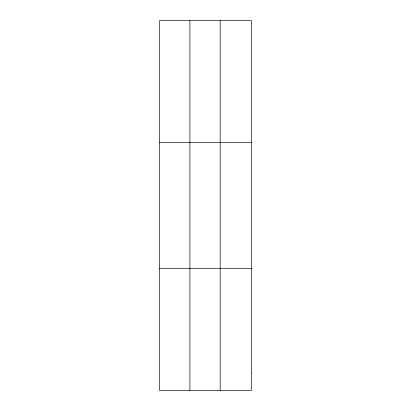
<?xml version="1.0" encoding="UTF-8"?>
<svg xmlns="http://www.w3.org/2000/svg" width="411" height="411" viewBox="0 0 411 411"><rect width="100%" height="100%" fill="white"/><g stroke="black" fill="none" stroke-linecap="round" stroke-linejoin="round"><path stroke-width="0.62" d="M189.903 20.55L189.903 390.45M220.178 20.55L220.178 390.45M159.622 142.617L251.378 142.617M159.622 268.383L251.378 268.383M251.378 373.013L251.378 390.45L159.622 390.45L159.622 20.55L251.378 20.55L251.378 373.013"/></g></svg>
